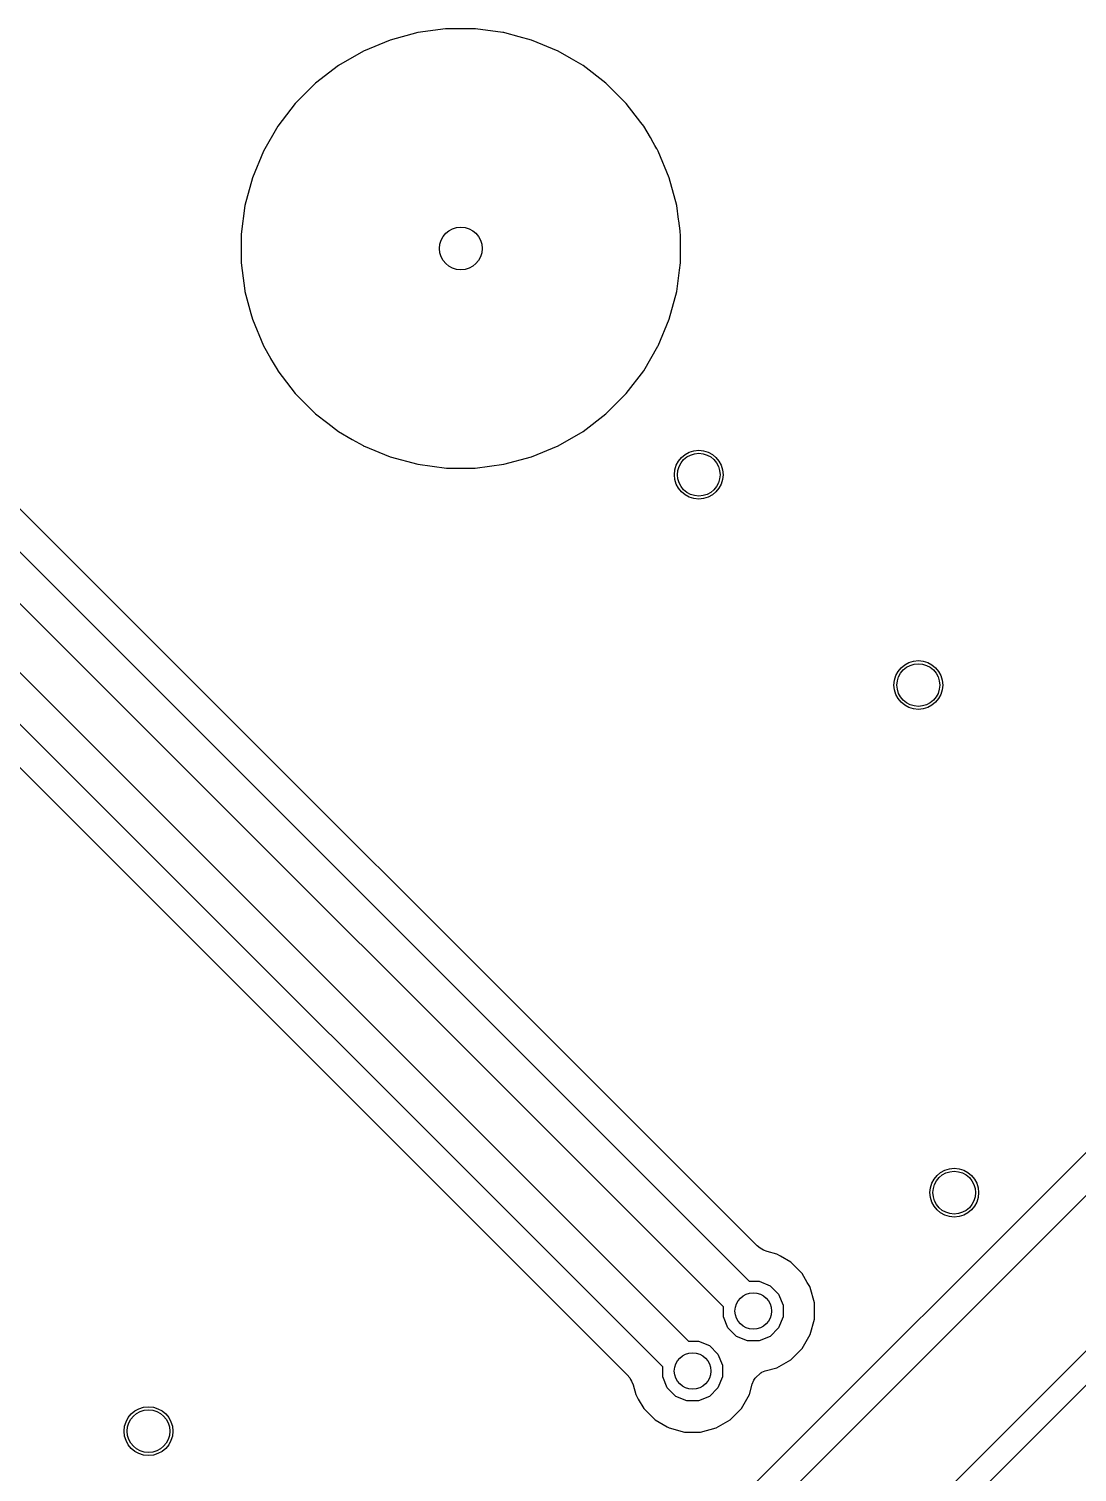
# Model space of a CAD drawing. Header units: inches. Extents: x 0.01 to 5.35, y 0.01 to 3.37.
# Drawn here: x 4.4309 to 4.7692, y 2.3896 to 2.8556 of the extents above; entities that cross this region are included whole.
import ezdxf

# ---------------------------------------------------------------- set-up
doc = ezdxf.new("R2010")
doc.units = ezdxf.units.IN
doc.header["$MEASUREMENT"] = 0
doc.layers.add('BLACK', color=250, linetype='CONTINUOUS')

msp = doc.modelspace()

# ---------------------------------------------------------------- linework, layer by layer
at = {"layer": 'BLACK', "linetype": 'CONTINUOUS'}
for p, q in [((4.54748, 2.85195), (4.5389, 2.8484)), ((4.55646, 2.85436), (4.54748, 2.85195)), ((4.56539, 2.85553), (4.55646, 2.85436)), ((4.56543, 2.85554), (4.56539, 2.85553)), ((4.56567, 2.85557), (4.56543, 2.85554)), ((4.57496, 2.85557), (4.56567, 2.85557)), ((4.56567, 2.85557), (4.56567, 2.85557)), ((4.56567, 2.85557), (4.56567, 2.85557)), ((4.57497, 2.85557), (4.57496, 2.85557)), ((4.57496, 2.85557), (4.57496, 2.85557)), ((4.57503, 2.85556), (4.57497, 2.85557)), ((4.58386, 2.8544), (4.57503, 2.85556)), ((4.58418, 2.85438), (4.58386, 2.8544)), ((4.58448, 2.85428), (4.58418, 2.85438)), ((4.5892, 2.85301), (4.58448, 2.85428)), ((4.59315, 2.85195), (4.5892, 2.85301)), ((4.60173, 2.8484), (4.59315, 2.85195)), ((4.5389, 2.8484), (4.53085, 2.84375)), ((4.5389, 2.8484), (4.5389, 2.8484)), ((4.60602, 2.84593), (4.60173, 2.8484)), ((4.60173, 2.8484), (4.60173, 2.8484)), ((4.53085, 2.84375), (4.52348, 2.83809)), ((4.53085, 2.84375), (4.53085, 2.84375)), ((4.60978, 2.84375), (4.60602, 2.84593)), ((4.60602, 2.84593), (4.60602, 2.84593)), ((4.60979, 2.84374), (4.60978, 2.84375)), ((4.60978, 2.84375), (4.60978, 2.84375)), ((4.60984, 2.8437), (4.60979, 2.84374)), ((4.61715, 2.83809), (4.60984, 2.8437)), ((4.52348, 2.83809), (4.51691, 2.83152)), ((4.52348, 2.83809), (4.52348, 2.83809)), ((4.52348, 2.83809), (4.52348, 2.83809)), ((4.62372, 2.83152), (4.61715, 2.83809)), ((4.61715, 2.83809), (4.61715, 2.83809)), ((4.61715, 2.83809), (4.61715, 2.83809)), ((4.61715, 2.83809), (4.61715, 2.83809)), ((4.51691, 2.83152), (4.51125, 2.82415)), ((4.51691, 2.83152), (4.51691, 2.83152)), ((4.51691, 2.83152), (4.51691, 2.83152)), ((4.62846, 2.82535), (4.62372, 2.83152)), ((4.62372, 2.83152), (4.62372, 2.83152)), ((4.62372, 2.83152), (4.62372, 2.83152)), ((4.62372, 2.83152), (4.62372, 2.83152)), ((4.51125, 2.82415), (4.5066, 2.8161)), ((4.51125, 2.82415), (4.51125, 2.82415)), ((4.62938, 2.82415), (4.62846, 2.82535)), ((4.63148, 2.82052), (4.62938, 2.82415)), ((4.62938, 2.82415), (4.62938, 2.82415)), ((4.63244, 2.81885), (4.63148, 2.82052)), ((4.5066, 2.8161), (4.50305, 2.80752)), ((4.5066, 2.8161), (4.5066, 2.8161)), ((4.63296, 2.81796), (4.63244, 2.81885)), ((4.63329, 2.81738), (4.63296, 2.81796)), ((4.63361, 2.81682), (4.63329, 2.81738)), ((4.63365, 2.81675), (4.63361, 2.81682)), ((4.63361, 2.81682), (4.63361, 2.81682)), ((4.63377, 2.81654), (4.63365, 2.81675)), ((4.63403, 2.8161), (4.63377, 2.81654)), ((4.63377, 2.81654), (4.63377, 2.81654)), ((4.63758, 2.80752), (4.63403, 2.8161)), ((4.63403, 2.8161), (4.63403, 2.8161)), ((4.63403, 2.8161), (4.63403, 2.8161)), ((4.50305, 2.80752), (4.50064, 2.79854)), ((4.63999, 2.79854), (4.63758, 2.80752)), ((4.50064, 2.79854), (4.49943, 2.78933)), ((4.64058, 2.79404), (4.63999, 2.79854)), ((4.64064, 2.79363), (4.64058, 2.79404)), ((4.64107, 2.79034), (4.64064, 2.79363)), ((4.49943, 2.78933), (4.49943, 2.78004)), ((4.64114, 2.78981), (4.64107, 2.79034)), ((4.64115, 2.78971), (4.64114, 2.78981)), ((4.64114, 2.78981), (4.64114, 2.78981)), ((4.64114, 2.78981), (4.64114, 2.78981)), ((4.6412, 2.78933), (4.64115, 2.78971)), ((4.6412, 2.78004), (4.6412, 2.78933)), ((4.33213, 2.78257), (4.6634, 2.4513)), ((4.49943, 2.78004), (4.49943, 2.78004)), ((4.49943, 2.78004), (4.49975, 2.77759)), ((4.49975, 2.77759), (4.50062, 2.77102)), ((4.63999, 2.77083), (4.64089, 2.77768)), ((4.64089, 2.77768), (4.6412, 2.78004)), ((4.65504, 2.44295), (4.32204, 2.77595)), ((4.66591, 2.46274), (4.3574, 2.77125)), ((4.50062, 2.77102), (4.50064, 2.77083)), ((4.50064, 2.77083), (4.50064, 2.77083)), ((4.50064, 2.77083), (4.50256, 2.76366)), ((4.63758, 2.76185), (4.63999, 2.77083)), ((4.50256, 2.76366), (4.50305, 2.76185)), ((4.31465, 2.7611), (4.64382, 2.43194)), ((4.50305, 2.76185), (4.50305, 2.76185)), ((4.50305, 2.76185), (4.5066, 2.75327)), ((4.63403, 2.75327), (4.63758, 2.76185)), ((4.63546, 2.42359), (4.30803, 2.75102)), ((4.5066, 2.75327), (4.5066, 2.75327)), ((4.5066, 2.75327), (4.50891, 2.74926)), ((4.50891, 2.74926), (4.50896, 2.74918)), ((4.50896, 2.74918), (4.51124, 2.74523)), ((4.62938, 2.74522), (4.63394, 2.75312)), ((4.63394, 2.75312), (4.63403, 2.75327)), ((4.63403, 2.75327), (4.63403, 2.75327)), ((4.63403, 2.75327), (4.63403, 2.75327)), ((4.51124, 2.74523), (4.51125, 2.74522)), ((4.51125, 2.74522), (4.51126, 2.74521)), ((4.51126, 2.74521), (4.5113, 2.74516)), ((4.5113, 2.74516), (4.51691, 2.73785)), ((4.62372, 2.73785), (4.62938, 2.74522)), ((4.30566, 2.73944), (4.62403, 2.42107)), ((4.51691, 2.73785), (4.51691, 2.73785)), ((4.51691, 2.73785), (4.51691, 2.73785)), ((4.51691, 2.73785), (4.51691, 2.73785)), ((4.51691, 2.73785), (4.52348, 2.73128)), ((4.61715, 2.73128), (4.62372, 2.73785)), ((4.52348, 2.73128), (4.52348, 2.73128)), ((4.52348, 2.73128), (4.52348, 2.73128)), ((4.52348, 2.73128), (4.52348, 2.73128)), ((4.52348, 2.73128), (4.52737, 2.72829)), ((4.60978, 2.72562), (4.61715, 2.73128)), ((4.52737, 2.72829), (4.53085, 2.72562)), ((4.53085, 2.72562), (4.53085, 2.72562)), ((4.53085, 2.72562), (4.53531, 2.72304)), ((4.53531, 2.72304), (4.53531, 2.72304)), ((4.53531, 2.72304), (4.53876, 2.72105)), ((4.60173, 2.72097), (4.60978, 2.72562)), ((4.53876, 2.72105), (4.53883, 2.72101)), ((4.53883, 2.72101), (4.53889, 2.72098)), ((4.53889, 2.72098), (4.53891, 2.72097)), ((4.53891, 2.72097), (4.54748, 2.71742)), ((4.54748, 2.71742), (4.55646, 2.71501)), ((4.58417, 2.71501), (4.59315, 2.71742)), ((4.59315, 2.71742), (4.60173, 2.72097)), ((4.55646, 2.71501), (4.56567, 2.7138)), ((4.56567, 2.7138), (4.56567, 2.7138)), ((4.56567, 2.7138), (4.57496, 2.7138)), ((4.57496, 2.7138), (4.58417, 2.71501)), ((4.57496, 2.7138), (4.57496, 2.7138)), ((4.8301, 2.55091), (4.60639, 2.3272)), ((4.60487, 2.31173), (4.83725, 2.54411)), ((4.45619, 2.1018), (4.87217, 2.51779)), ((4.8623, 2.51905), (4.62993, 2.28668)), ((4.66692, 2.46196), (4.66591, 2.46274)), ((4.66749, 2.46163), (4.66692, 2.46196)), ((4.668, 2.46134), (4.66749, 2.46163)), ((4.66918, 2.46085), (4.668, 2.46134)), ((4.6723, 2.46001), (4.66918, 2.46085)), ((4.67348, 2.45933), (4.6723, 2.46001)), ((4.6768, 2.45742), (4.67348, 2.45933)), ((4.68047, 2.45375), (4.6768, 2.45742)), ((4.6634, 2.4513), (4.66662, 2.4513)), ((4.66662, 2.4513), (4.67017, 2.44983)), ((4.68213, 2.45087), (4.68047, 2.45375)), ((4.68291, 2.44952), (4.68213, 2.45087)), ((4.67017, 2.44983), (4.67288, 2.44712)), ((4.67288, 2.44712), (4.67435, 2.44357)), ((4.68306, 2.44926), (4.68291, 2.44952)), ((4.6844, 2.44425), (4.68306, 2.44926)), ((4.65504, 2.43973), (4.65504, 2.44295)), ((4.67435, 2.44357), (4.67435, 2.43973)), ((4.6844, 2.43906), (4.6844, 2.44425)), ((4.65651, 2.43618), (4.65504, 2.43973)), ((4.67435, 2.43973), (4.67288, 2.43618)), ((4.68306, 2.43405), (4.6844, 2.43906)), ((4.65923, 2.43347), (4.65651, 2.43618)), ((4.66278, 2.432), (4.65923, 2.43347)), ((4.67017, 2.43347), (4.66662, 2.432)), ((4.67288, 2.43618), (4.67017, 2.43347)), ((4.68047, 2.42955), (4.68306, 2.43405)), ((4.64382, 2.43194), (4.64704, 2.43194)), ((4.64704, 2.43194), (4.65059, 2.43047)), ((4.65059, 2.43047), (4.6533, 2.42775)), ((4.6533, 2.42775), (4.65477, 2.4242)), ((4.66662, 2.432), (4.66278, 2.432)), ((4.6768, 2.42588), (4.68047, 2.42955)), ((4.63546, 2.42036), (4.63546, 2.42359)), ((4.65477, 2.4242), (4.65477, 2.42036)), ((4.66857, 2.42229), (4.6723, 2.42329)), ((4.6723, 2.42329), (4.6768, 2.42588)), ((4.62403, 2.42107), (4.62481, 2.42006)), ((4.62481, 2.42006), (4.62508, 2.41959)), ((4.62508, 2.41959), (4.62543, 2.41898)), ((4.62543, 2.41898), (4.62592, 2.41781)), ((4.63693, 2.41682), (4.63546, 2.42036)), ((4.65477, 2.42036), (4.6533, 2.41682)), ((4.66437, 2.41801), (4.66492, 2.41929)), ((4.66492, 2.41929), (4.6653, 2.41992)), ((4.6653, 2.41992), (4.66713, 2.42166)), ((4.66713, 2.42166), (4.6674, 2.42181)), ((4.6674, 2.42181), (4.66749, 2.42186)), ((4.66749, 2.42186), (4.66857, 2.42229)), ((4.62592, 2.41781), (4.62676, 2.41468)), ((4.62676, 2.41468), (4.62676, 2.41468)), ((4.62676, 2.41468), (4.6276, 2.41322)), ((4.63965, 2.4141), (4.63693, 2.41682)), ((4.6432, 2.41263), (4.63965, 2.4141)), ((4.65059, 2.4141), (4.64704, 2.41263)), ((4.6533, 2.41682), (4.65059, 2.4141)), ((4.66089, 2.41018), (4.66348, 2.41468)), ((4.66348, 2.41468), (4.66437, 2.41801)), ((4.6276, 2.41322), (4.62935, 2.41018)), ((4.62935, 2.41018), (4.63302, 2.40652)), ((4.64704, 2.41263), (4.6432, 2.41263)), ((4.65722, 2.40652), (4.66089, 2.41018)), ((4.63302, 2.40652), (4.63691, 2.40427)), ((4.63691, 2.40427), (4.63751, 2.40392)), ((4.65272, 2.40392), (4.65722, 2.40652)), ((4.63751, 2.40392), (4.63751, 2.40392)), ((4.63751, 2.40392), (4.64252, 2.40258)), ((4.64252, 2.40258), (4.64252, 2.40258)), ((4.64252, 2.40258), (4.64771, 2.40258)), ((4.64771, 2.40258), (4.65272, 2.40392)), ((4.64771, 2.40258), (4.64771, 2.40258))]:
    msp.add_line(p, q, dxfattribs=at)
at = {"layer": 'BLACK'}
for centre, radius in [((4.57031, 2.78469), 0.00689), ((4.57031, 2.78469), 0.00689), ((4.64709, 2.71165), 0.00787), ((4.71795, 2.64374), 0.00787), ((4.72954, 2.47986), 0.00787), ((4.6647, 2.44165), 0.00591), ((4.64512, 2.42228), 0.00591), ((4.46954, 2.40286), 0.00787)]:
    msp.add_circle(centre, radius, dxfattribs=at)
at = {"layer": 'WHITE'}
for centre, radius in [((4.64709, 2.71165), 0.00689), ((4.71795, 2.64374), 0.00689), ((4.72954, 2.47986), 0.00689), ((4.6647, 2.44165), 0.00591), ((4.64512, 2.42228), 0.00591), ((4.46954, 2.40286), 0.00689)]:
    msp.add_circle(centre, radius, dxfattribs=at)

doc.saveas('drawing.dxf')
